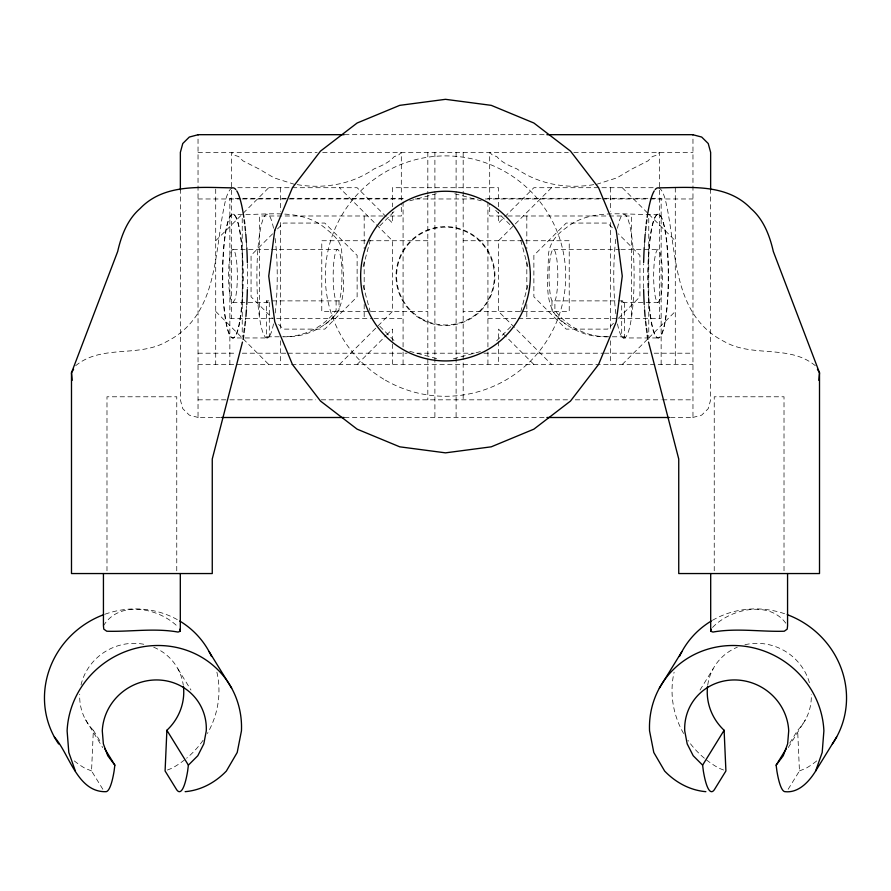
<?xml version="1.0" encoding="UTF-8"?>
<svg xmlns="http://www.w3.org/2000/svg" width="891" height="891" viewBox="0 0 891 891"><rect width="100%" height="100%" fill="white"/><g stroke="black" fill="none" stroke-linecap="round" stroke-linejoin="round"><path stroke-width="0.67" stroke-dasharray="4.46 3.34" d="M102.833 789.259L91.55 770.96L93.355 730.275A52.725 50.23 -31.7 0 1 79.722 694.267M363.138 266.81L370.244 240.292M520.756 311.883L527.862 285.365M339.025 300.88L266.376 300.88L266.376 336.787L286.724 336.787A66.279 65.377 90 0 0 339.025 310.28L339.025 300.88L339.749 299.053A26.518 4.377 -90 0 0 340.919 259.047A26.518 4.377 -90 0 0 334.203 259.047A26.518 4.377 -90 0 0 335.372 299.053L336.107 300.88L336.107 310.28A66.279 65.377 90 0 1 283.806 336.787M607.194 336.787A66.279 65.377 -90 0 1 554.893 310.28L554.893 300.88L555.628 299.053A26.518 4.377 -90 0 0 556.797 259.047A26.518 4.377 -90 0 0 550.081 259.047A26.518 4.377 -90 0 0 551.251 299.053L551.975 300.88L624.624 300.88L623.165 302.606L621.706 300.88L621.706 336.787L623.165 337.956L658.338 337.956M103.434 625.872C119.149 599.465 160.024 608.041 178.478 627.487M700.025 690.057L713.123 668.807M789.76 743.061L797.645 730.275A52.725 50.23 31.7 0 0 811.278 694.267M788.257 747.594L805.442 719.728M788.167 789.259L799.45 770.96L797.645 730.275M712.522 627.487C730.976 608.041 771.851 599.465 787.566 625.872M215.711 240.737L241.249 215.21M243.21 213.239L268.737 187.711M272.613 233.832L251.062 255.383L251.062 296.792L272.613 318.343M277.513 228.931L283.383 223.062L324.803 223.062L357.124 255.383L357.124 296.792L324.803 329.113L283.383 329.113L277.513 323.244M379.789 225.902L395.314 210.376M339.449 364.464L392.474 311.438L392.474 240.737L339.449 187.711M357.124 364.464L385.603 335.985M386.583 335.005L392.474 329.113L392.474 342.712M551.551 187.711L498.526 240.737L498.526 311.438L551.551 364.464M496.655 340.83L511.211 326.273M613.487 323.244L607.617 329.113L566.197 329.113L533.876 296.792L533.876 255.383L566.197 223.062L607.617 223.062L613.487 228.931M618.387 318.343L639.938 296.792L639.938 255.383L618.387 233.832M622.263 364.464L647.79 338.936M648.771 337.956L675.289 311.438M232.963 302.606L235.157 299.053A26.518 4.377 90 0 0 236.315 259.047A26.518 4.377 90 0 0 229.611 259.047A26.518 4.377 90 0 0 230.769 299.053L232.963 302.606L267.835 302.606L269.294 300.88L269.294 336.787L267.835 337.956L232.662 337.956M324.614 324.524C350.263 309.322 343.013 275.842 341.699 251.095C340.986 239.902 331.062 233.019 323.155 226.492C297.037 207.146 262.522 216.257 232.662 214.219M658.037 302.606L660.231 299.053A26.518 4.377 -90 0 0 661.389 259.047A26.518 4.377 -90 0 0 654.685 259.047A26.518 4.377 -90 0 0 655.843 299.053L658.037 302.606L623.165 302.606M623.165 337.956L624.624 336.787L624.624 300.88M75.646 365.722C101.496 344.193 138.506 357.814 166.628 341.609C220.066 314.668 213.662 249.19 225.679 199.684A88.231 14.579 90 0 1 232.016 188.046M799.45 770.96L806.143 768.198A88.376 84.2 31.7 0 0 817.515 760.246M167.397 770.036L172.03 768.198A88.376 84.2 -31.7 0 0 185.573 759.076M596.491 184.348L616.962 177.844L632.087 168.934L648.013 160.881L652.323 156.571L656.489 155.246L659.373 152.361L659.373 318.51M409.704 200.831L436.222 193.726M453.452 358.806L481.296 351.344M692.719 417.5L701.685 415.128L708.234 408.657L710.639 399.825L710.639 189.894M593.751 184.626C567.389 189.148 539.088 184.448 516.98 168.934C509.763 165.882 501.956 162.674 496.755 156.571L492.578 155.246L489.694 152.361L489.694 204.919M344.594 134.686L546.406 134.686M198.036 152.361L317.163 152.361M322.698 152.361L568.302 152.361M573.837 152.361L692.964 152.361M237.808 187.711L357.124 187.711L392.474 223.062L392.474 212.181M653.192 187.711L533.876 187.711L498.526 223.062L498.526 212.181M198.036 198.971L240.949 198.971M242.33 198.971L405.672 198.971M415.362 198.971L475.638 198.971M485.328 198.971L648.67 198.971M650.051 198.971L692.964 198.971M658.338 214.219C627.821 216.157 591.68 206.779 565.729 228.185C555.394 235.057 547.865 245.604 548.377 258.412C547.898 281.166 542.519 311.148 566.386 324.524M383.197 215.99L259.526 215.99L259.526 318.51M389.946 215.99L401.306 215.99L401.306 206.311M501.054 215.99L489.694 215.99L489.694 206.311M507.803 215.99L631.474 215.99L631.474 318.51M427.825 240.737L321.774 240.737L321.774 311.438L427.825 311.438M463.175 240.737L569.226 240.737L569.226 311.438L463.175 311.438M232.963 249.569L270.129 249.569M271.499 249.569L337.566 249.569M553.434 249.569L619.501 249.569M620.871 249.569L658.037 249.569M229.856 318.51L372.594 318.51M373.975 318.51L403.077 318.51M487.923 318.51L517.025 318.51M518.406 318.51L661.144 318.51M624.624 336.787L604.276 336.787A66.279 65.377 90 0 1 551.975 310.28L551.975 300.88M198.036 353.204L236.794 353.204M242.33 353.204L286.635 353.204M288.016 353.204L407.064 353.204M416.754 353.204L474.246 353.204M483.936 353.204L602.984 353.204M604.365 353.204L648.67 353.204M654.206 353.204L692.964 353.204M198.036 364.464L692.964 364.464M198.036 399.825L228.486 399.825M229.878 399.825L315.704 399.825M321.239 399.825L569.761 399.825M575.296 399.825L661.122 399.825M662.514 399.825L692.964 399.825M220.5 417.5L198.036 417.5L198.036 134.686M344.594 417.5L546.406 417.5M670.5 417.5L692.964 417.5L692.964 134.686M297.249 184.626C323.611 189.148 351.912 184.448 374.02 168.934C381.237 165.882 389.044 162.674 394.245 156.571L398.422 155.246L401.306 152.361L401.306 204.919M198.281 417.5L189.315 415.128L182.766 408.657L180.361 399.825L180.361 189.894M454.778 193.726L481.296 200.831M409.704 351.344L437.548 358.806M294.509 184.348L274.038 177.844L258.913 168.934L242.987 160.881L238.677 156.571L234.511 155.246L231.627 152.361L231.627 318.51M723.603 770.036L718.97 768.198A88.376 84.2 31.7 0 1 705.427 759.076M91.55 770.96L84.857 768.198A88.376 84.2 -31.7 0 1 73.485 760.246M815.354 365.722C789.504 344.193 752.494 357.814 724.372 341.609C670.934 314.668 677.338 249.19 665.321 199.684A88.231 14.579 90 0 0 658.984 188.046M267.835 302.606L266.376 300.88M266.376 336.787L267.835 337.956M622.263 187.711L647.79 213.239M648.771 214.219L675.289 240.737M495.686 210.376L511.211 225.902M533.876 364.464L498.526 329.113L498.526 364.464M379.789 326.273L394.345 340.83M215.711 311.438L241.249 336.976M243.21 338.936L268.737 364.464M177.877 668.807L190.975 690.057M93.355 730.275L101.24 743.061M85.558 719.728L102.743 747.594M520.756 240.292L527.862 266.81M363.138 285.365L370.244 311.883M784.013 570.763L784.013 396.785L714.237 396.785L714.237 570.763M675.289 187.711L675.289 364.464M661.144 364.464L661.144 198.314L487.923 198.314L487.923 346.9M648.771 218.395L648.771 336.564M610.391 187.711L610.391 211.367M610.391 222.505L610.391 329.67M610.391 340.808L610.391 364.464M526.815 215.99L526.815 248.845M526.815 261.709L526.815 292.549M526.815 304.455L526.815 318.51M498.526 206.745L498.526 187.711L392.474 187.711L392.474 206.745M487.923 352.012L487.923 364.464M463.175 152.361L463.175 399.825M456.103 152.361L456.103 192.645M456.103 193.993L456.103 417.5M434.897 152.361L434.897 192.645M434.897 193.993L434.897 417.5M427.825 152.361L427.825 193.993M427.825 195.084L427.825 399.825M403.077 346.9L403.077 198.314L229.856 198.314L229.856 364.464M403.077 352.012L403.077 364.464M392.474 344.071L392.474 364.464M364.185 215.99L364.185 248.845M364.185 261.709L364.185 292.549M364.185 304.455L364.185 318.51M280.609 187.711L280.609 211.367M280.609 222.505L280.609 329.67M280.609 340.808L280.609 364.464M242.229 218.395L242.229 336.564M215.711 189.104L215.711 364.464M176.763 570.763L176.763 396.785L106.987 396.785L106.987 570.763M216.892 672.17A88.376 84.2 -31.7 0 1 207.391 733.516M203.081 740.298A88.376 84.2 -31.7 0 1 186.631 758.219M105.049 614.189A88.376 84.2 -31.7 0 1 178.568 620.336M153.697 647.222A52.725 50.23 -31.7 0 1 183.256 684.979M81.003 684.979A52.725 50.23 -31.7 0 1 146.057 644.75M245.593 231.972A88.231 14.579 90 0 1 245.816 234.478M246.428 242.33A88.231 14.579 90 0 1 246.774 247.754M247.397 263.892A88.231 14.579 90 0 1 247.397 288.283M246.696 305.791A88.231 14.579 90 0 1 246.517 308.509M245.816 317.697A88.231 14.579 90 0 1 245.593 320.203M617.485 228.274A61.869 10.169 -90 0 1 631.363 233.798A61.869 10.169 -90 0 1 631.363 318.377A61.869 10.169 -90 0 1 617.485 323.901M615.87 313.755A61.869 10.169 -90 0 1 615.87 238.432M273.515 323.901A61.869 10.169 -90 0 1 259.637 318.377A61.869 10.169 -90 0 1 259.637 233.798A61.869 10.169 -90 0 1 273.515 228.274M275.13 238.432A61.869 10.169 -90 0 1 275.13 313.755M704.369 758.219A88.376 84.2 31.7 0 1 687.919 740.298M683.609 733.516A88.376 84.2 31.7 0 1 674.108 672.17M712.432 620.336A88.376 84.2 31.7 0 1 785.951 614.189M707.744 684.979A52.725 50.23 31.7 0 1 737.303 647.222M744.943 644.75A52.725 50.23 31.7 0 1 809.997 684.979M645.407 320.203A88.231 14.579 90 0 1 645.184 317.697M644.483 308.509A88.231 14.579 90 0 1 644.304 305.791M643.603 288.283A88.231 14.579 90 0 1 643.603 263.892M644.226 247.754A88.231 14.579 90 0 1 644.572 242.33M645.184 234.478A88.231 14.579 90 0 1 645.407 231.972M240.191 319.836A61.869 10.224 -90 0 0 235.614 216.335A61.869 10.224 -90 0 0 223.095 292.103A61.869 10.224 -90 0 0 240.191 319.836M421.053 318.421A48.882 48.882 0 0 0 494.382 276.087A48.882 48.882 0 0 0 421.053 233.754A48.882 48.882 0 0 0 421.053 318.421M385.402 380.179A120.196 120.196 0 0 0 565.696 276.087A120.196 120.196 0 0 0 385.402 171.996A120.196 120.196 0 0 0 385.402 380.179M410.506 311.082A49.495 49.495 0 0 0 493.302 288.896A49.495 49.495 0 0 0 432.692 228.285A49.495 49.495 0 0 0 410.506 311.082M665.521 319.836A61.869 10.169 -90 0 0 660.966 216.335A61.869 10.169 -90 0 0 648.503 292.103A61.869 10.169 -90 0 0 665.521 319.836M239.857 319.836A61.869 10.169 -90 0 0 235.302 216.335A61.869 10.169 -90 0 0 222.839 292.103A61.869 10.169 -90 0 0 239.857 319.836M665.265 319.836A61.869 10.224 -90 0 0 660.677 216.335A61.869 10.224 -90 0 0 648.158 292.103A61.869 10.224 -90 0 0 665.265 319.836"/><path stroke-width="1.34" d="M183.423 686.293A52.725 50.23 -31.7 0 1 166.884 730.275L165.091 770.96L176.373 789.259A70.701 11.683 -90 0 0 187.656 770.96L188.391 765.146L197.813 755.724L203.816 743.874L206.278 730.865A52.725 50.23 -31.7 0 0 156.538 679.944A52.725 50.23 -31.7 0 0 102.287 730.865L103.367 743.874L107.755 755.724L114.85 765.146L114.115 770.96A70.701 11.683 90 0 1 105.862 791.676C77.149 792.4 69.353 753.686 54.34 736.946M818.862 380.368L819.508 372.783L773.31 251.474C769.746 235.647 763.498 219.386 750.924 208.572C726.811 183.234 689.667 187.556 658.037 187.856A88.231 14.579 90 0 0 655.186 189.56M243.154 339.404L243.677 335.283M244.023 332.543L244.546 328.434M244.891 325.683L245.415 321.573M787.566 573.548L787.566 625.872L787.21 629.113L784.258 631.229C760.658 631.919 736.523 627.865 712.956 632.064L710.695 631.229L711.04 629.113M242.463 342.088L212.258 459.021L212.258 573.548L71.492 573.548L71.492 372.783L117.69 251.474C121.254 235.647 127.502 219.386 140.076 208.572C164.189 183.234 201.333 187.556 232.963 187.856A88.231 14.579 90 0 1 235.814 189.56M786.174 748.874L776.15 765.146L776.885 770.96A70.701 11.683 -90 0 0 785.138 791.676C798.67 793.179 809.162 781.496 815.621 771.071L822.193 752.483L823.885 730.865A88.376 84.2 31.7 0 0 732.937 645.496A88.376 84.2 31.7 0 0 649.55 730.865L653.794 752.483L664.653 771.071C675.623 782.465 689.968 790.317 705.872 791.676M73.574 369.253L71.492 372.783L72.138 380.368M659.34 688.186L681.905 651.577M724.116 730.275L725.909 770.96L714.627 789.259A70.701 11.683 -90 0 1 703.344 770.96L702.609 765.146L724.116 730.275A52.725 50.23 31.7 0 1 707.577 686.293M815.621 771.071L836.66 736.946M776.15 765.146L783.245 755.724L787.633 743.874L788.713 730.865A52.725 50.23 31.7 0 0 734.462 679.944A52.725 50.23 31.7 0 0 684.722 730.865L687.184 743.874L693.187 755.724L702.609 765.146M180.305 573.548L180.305 631.229L178.044 632.064C154.477 627.865 130.342 631.919 106.742 631.229L103.79 629.113L103.434 625.872L103.434 573.548M198.281 134.686L189.315 137.047L182.766 143.518L180.361 152.361L180.361 189.894M185.128 791.676C201.032 790.317 215.377 782.465 226.347 771.071L237.206 752.483L241.45 730.865A88.376 84.2 -31.7 0 0 158.063 645.496A88.376 84.2 -31.7 0 0 67.115 730.865L68.807 752.483L75.379 771.071M198.036 134.686L344.115 134.686M546.885 134.686L692.964 134.686M221.67 417.5L344.115 417.5M546.885 417.5L669.33 417.5M692.719 134.686L701.685 137.047L708.234 143.518L710.639 152.361L710.639 189.894M209.095 651.577L231.66 688.186M166.884 730.275L188.391 765.146M104.826 748.874L114.85 765.146M817.426 369.253L819.508 372.783L819.508 573.548L678.742 573.548L678.742 459.021L648.537 342.088M179.96 629.113L180.305 631.229M645.585 321.573L646.109 325.683M646.454 328.434L646.977 332.543M647.323 335.283L647.846 339.404M710.695 573.548L710.695 631.229M179.759 621.038A88.376 84.2 -31.7 0 1 211.557 656.489M58.65 743.985A88.376 84.2 -31.7 0 1 103.757 614.656M236.739 190.863A88.231 14.579 90 0 1 243.833 217.281M244.19 219.787A88.231 14.579 90 0 1 244.691 223.708M245.014 226.403A88.231 14.579 90 0 1 245.448 230.569M245.816 234.478A88.231 14.579 90 0 1 246.428 242.33M246.774 247.754A88.231 14.579 90 0 1 247.364 262.544M247.364 289.631A88.231 14.579 90 0 1 246.774 304.421M246.428 309.856A88.231 14.579 90 0 1 245.927 316.428M679.443 656.489A88.376 84.2 31.7 0 1 711.241 621.038M787.243 614.656A88.376 84.2 31.7 0 1 832.35 743.985M645.073 316.428A88.231 14.579 90 0 1 644.572 309.856M644.226 304.421A88.231 14.579 90 0 1 643.636 289.631M643.636 262.544A88.231 14.579 90 0 1 644.226 247.754M644.572 242.33A88.231 14.579 90 0 1 645.184 234.478M645.552 230.569A88.231 14.579 90 0 1 645.986 226.403M646.309 223.708A88.231 14.579 90 0 1 646.81 219.787M647.167 217.281A88.231 14.579 90 0 1 654.261 190.863M274.762 230.335L268.737 276.087L274.762 321.84L292.426 364.464L320.515 401.073L357.124 429.161L399.747 446.825L445.5 452.851L491.253 446.825L533.876 429.161L570.485 401.073L598.574 364.464L616.238 321.84L622.263 276.087L616.238 230.335L598.574 187.711L570.485 151.102L533.876 123.014L491.253 105.35L445.5 99.324L399.747 105.35L357.124 123.014L320.515 151.102L292.426 187.711L274.762 230.335M385.502 336.085A84.845 84.845 0 0 0 527.45 298.051A84.845 84.845 0 0 0 423.537 194.138A84.845 84.845 0 0 0 385.502 336.085"/></g></svg>
